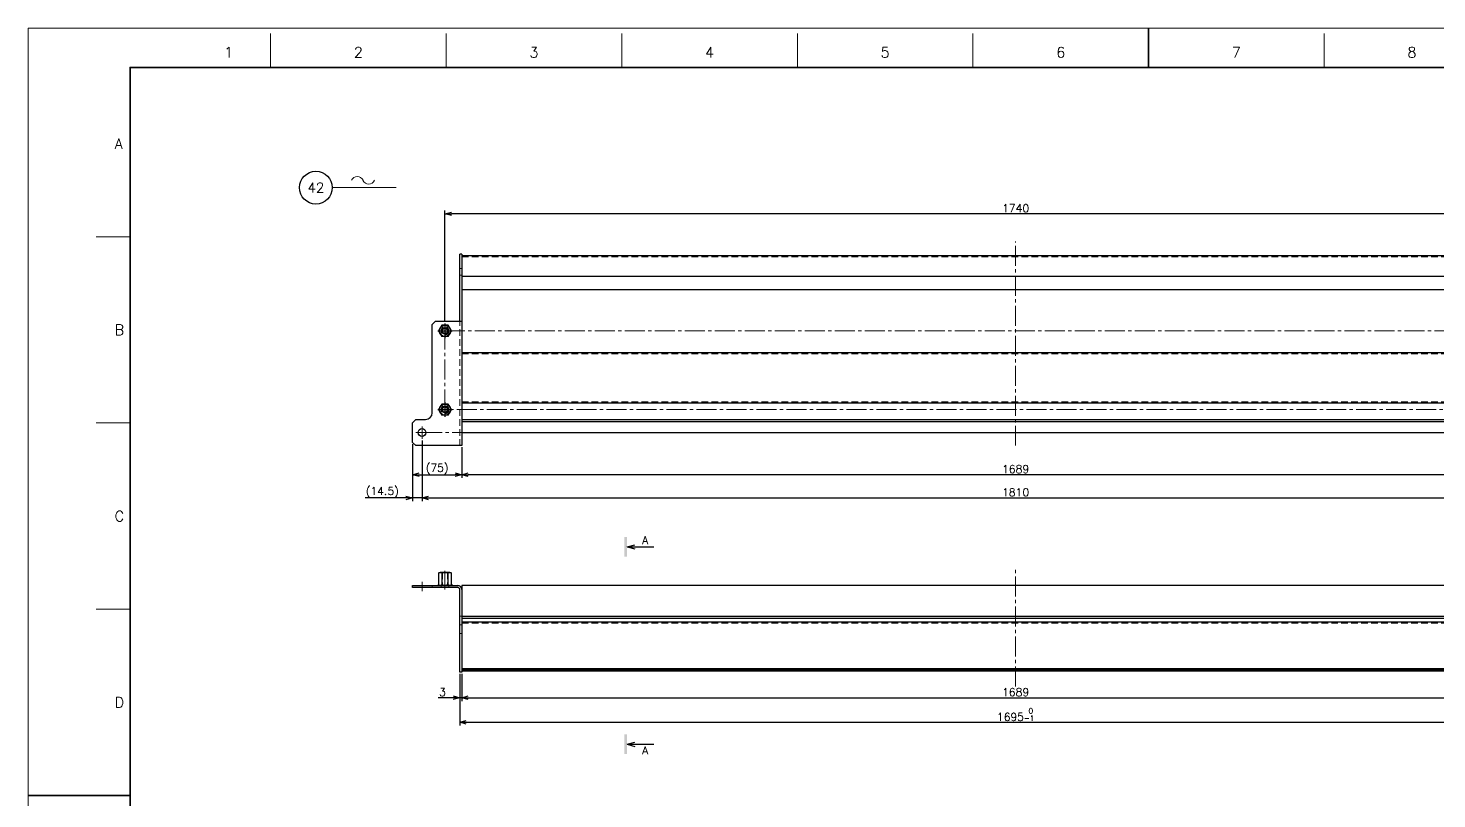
# Model space of a CAD drawing. Header units: millimetres. Extents: x 0 to 3313, y -19 to 2332.
# Drawn here: x 0 to 2148, y 1157 to 2332 of the extents above; entities that cross this region are included whole.
import ezdxf
from ezdxf import colors
from ezdxf.entities.mleader import LeaderData, LeaderLine
from ezdxf.enums import TextEntityAlignment as Align
from ezdxf.math import Vec2, Vec3

# ---------------------------------------------------------------- set-up
doc = ezdxf.new("R2010")
doc.units = ezdxf.units.MM
doc.header["$LTSCALE"] = 1.6
doc.header["$PDMODE"] = 99
doc.header["$PDSIZE"] = 1
doc.linetypes.add('CENTER2', pattern=[28.575, 19.05, -3.175, 3.175, -3.175])
doc.linetypes.add('HIDDEN', pattern=[9.525, 6.35, -3.175])
for name, color, linetype, lineweight in [('04_HIDDEN', 2, 'HIDDEN', 13), ('05_CENTER', 4, 'CENTER2', 13), ('08_DIM', 3, 'Continuous', 13), ('90_FRAME', 5, 'Continuous', 35)]:
    doc.layers.add(name, color=color, linetype=linetype, lineweight=lineweight)
doc.layers.add('10_DRAFT', color=8, linetype='Continuous', lineweight=0, plot=False)
doc.layers.add('91_BLANK', color=5, linetype='Continuous', lineweight=0, plot=False)
doc.styles.add('KSS_TXT', font='txt.shx', dxfattribs={"bigfont": 'extfont2.shx'})
doc.styles.get("Standard").update_dxf_attribs({"font": 'txt.shx', "bigfont": 'extfont2.shx'})
doc.dimstyles.new('KSS_DIM', dxfattribs={"dimscale": 4, "dimtxt": 3, "dimasz": 2.5, "dimexe": 1.25, "dimexo": 0.625, "dimtad": 1, "dimdsep": 46, "dimtxsty": 'KSS_TXT', "dimblk": 'OPEN30', "dimcen": 0, "dimazin": 2, "dimtfac": 0.75, "dimtmove": 0, "dimatfit": 3, "dimldrblk": 'OPEN30', "dimfxl": 1.25, "dimtolj": 1, "dimarcsym": 0})

# ---------------------------------------------------------------- blocks, each defined once
blk = doc.blocks.new('AM_BALLOON1')
at = {"transparency": 16777216}
blk.add_circle((0, 0), 5, dxfattribs=at)
blk.add_attdef('B_NUMBER', text='', height=3, dxfattribs=at).set_placement((0, 0), align=Align.MIDDLE_CENTER)
blk = doc.blocks.new('_OPEN')
at = {"color": 0, "linetype": 'ByBlock'}
for p, q in [((-1, 0.17), (0, 0)), ((0, 0), (-1, -0.17)), ((0, 0), (-1, 0))]:
    blk.add_line(p, q, dxfattribs=at)
blk = doc.blocks.new('p1ba05')
for centre, start, end in [((-2.95, 0.29), 24.2276, 155.5758), ((0, 1.62), 204.2276, 335.5758)]:
    blk.add_arc(centre, 1.62, start, end)
blk = doc.blocks.new('NTFLS-20a_1')
at = {"color": 0}
for p, q in [((-9.8, 1.3), (-9.8, 18.7)), ((-7.4, 20), (7.3, 20)), ((-7.4, 0), (7.3, 0)), ((-4.9, 1.3), (-4.9, 18.7)), ((4.9, 18.7), (4.9, 1.3)), ((9.8, 18.7), (9.8, 1.3))]:
    blk.add_line(p, q, dxfattribs=at)
for centre, radius, start, end in [((-7.4, 17.1), 2.94, 33.626, 146.374), ((-7.4, 2.9), 2.94, 213.626, 326.374), ((0, 10.2), 9.8, 60, 120), ((0, 9.8), 9.8, 240, 300), ((7.3, 17.1), 2.94, 33.626, 146.374), ((7.3, 2.9), 2.94, 213.626, 326.374)]:
    blk.add_arc(centre, radius, start, end, dxfattribs=at)
at = {"layer": '04_HIDDEN', "color": 0}
for p, q in [((-5, 20), (-5, 0)), ((-4, 20), (-4, 0)), ((4, 20), (4, 0)), ((5, 20), (5, 0))]:
    blk.add_line(p, q, dxfattribs=at)
at = {"layer": '10_DRAFT', "linetype": 'CENTER2'}
blk.add_line((0, 20), (0, 0), dxfattribs=at)
blk = doc.blocks.new('NTFLS-20b_1')
at = {"color": 0, "linetype": 'CENTER2'}
for p, q in [((11.1, 0), (-11.1, 0)), ((0, -11.1), (0, 11.1))]:
    blk.add_line(p, q, dxfattribs=at)
at = {"color": 0}
for p, q in [((-4.9, 8.5), (-9.8, 0)), ((-9.8, 0), (-4.9, -8.5)), ((-4.9, 8.5), (4.9, 8.5)), ((9.8, 0), (4.9, 8.5)), ((4.9, -8.5), (9.8, 0)), ((-4.9, -8.5), (4.9, -8.5))]:
    blk.add_line(p, q, dxfattribs=at)
for radius in [8.49, 5, 4]:
    blk.add_circle((0, 0), radius, dxfattribs=at)
blk = doc.blocks.new('_Open30')
at = {"color": 0, "linetype": 'ByBlock', "lineweight": -2}
for p, q in [((-1, 0.27), (0, 0)), ((0, 0), (-1, -0.27)), ((0, 0), (-1, 0))]:
    blk.add_line(p, q, dxfattribs=at)
blk = doc.blocks.new('*D13')
at = {"layer": '08_DIM', "color": 0, "lineweight": -2, "transparency": 16777216}
for p, q in [((635.5, 1883.7), (635.5, 2053.6)), ((2365.5, 2048.6), (645.5, 2048.6)), ((2375.5, 1883.7), (2375.5, 2053.6))]:
    blk.add_line(p, q, dxfattribs=at)
at = {"layer": 'Defpoints', "color": 0, "transparency": 16777216}
for p in [(635.5, 2048.6), (635.5, 1881.2), (2375.5, 1881.2)]:
    blk.add_point(p, dxfattribs=at)
at = {"layer": '08_DIM', "color": 0, "lineweight": -2, "transparency": 16777216, "xscale": 10, "yscale": 10, "zscale": 10, "rotation": 180}
blk.add_blockref('_Open30', (635.5, 2048.6), dxfattribs=at)
at = {"layer": '08_DIM', "color": 0, "lineweight": -2, "transparency": 16777216, "xscale": 10, "yscale": 10, "zscale": 10}
blk.add_blockref('_Open30', (2375.5, 2048.6), dxfattribs=at)
at = {"layer": '08_DIM', "color": 0, "transparency": 16777216, "insert": (1505.5, 2057.1), "char_height": 12, "attachment_point": 5, "style": 'KSS_TXT'}
blk.add_mtext('\\A1;1740', dxfattribs=at)
blk = doc.blocks.new('*D14')
at = {"layer": '08_DIM', "color": 0, "lineweight": -2, "transparency": 16777216}
for p, q in [((600.5, 1703.2), (600.5, 1610.4)), ((2410.5, 1703.2), (2410.5, 1610.4)), ((610.5, 1615.4), (2400.5, 1615.4))]:
    blk.add_line(p, q, dxfattribs=at)
at = {"layer": 'Defpoints', "color": 0, "transparency": 16777216}
for p in [(600.5, 1705.7), (2410.5, 1705.7), (2410.5, 1615.4)]:
    blk.add_point(p, dxfattribs=at)
at = {"layer": '08_DIM', "color": 0, "lineweight": -2, "transparency": 16777216, "xscale": 10, "yscale": 10, "zscale": 10, "rotation": 180}
blk.add_blockref('_Open30', (600.5, 1615.4), dxfattribs=at)
at = {"layer": '08_DIM', "color": 0, "lineweight": -2, "transparency": 16777216, "xscale": 10, "yscale": 10, "zscale": 10}
blk.add_blockref('_Open30', (2410.5, 1615.4), dxfattribs=at)
at = {"layer": '08_DIM', "color": 0, "transparency": 16777216, "insert": (1505.5, 1623.9), "char_height": 12, "attachment_point": 5, "style": 'KSS_TXT'}
blk.add_mtext('\\A1;1810', dxfattribs=at)
blk = doc.blocks.new('*D66')
at = {"layer": '08_DIM', "color": 0, "lineweight": -2, "transparency": 16777216}
for p, q in [((586, 1697.6), (586, 1610.4)), ((600.5, 1703.2), (600.5, 1610.4)), ((576, 1615.4), (513.9, 1615.4)), ((600.5, 1615.4), (586, 1615.4)), ((610.5, 1615.4), (620.5, 1615.4))]:
    blk.add_line(p, q, dxfattribs=at)
at = {"layer": 'Defpoints', "color": 0, "transparency": 16777216}
for p in [(586, 1700.1), (600.5, 1705.7), (586, 1615.4)]:
    blk.add_point(p, dxfattribs=at)
at = {"layer": '08_DIM', "color": 0, "lineweight": -2, "transparency": 16777216, "xscale": 10, "yscale": 10, "zscale": 10}
blk.add_blockref('_Open30', (586, 1615.4), dxfattribs=at)
at = {"layer": '08_DIM', "color": 0, "lineweight": -2, "transparency": 16777216, "xscale": 10, "yscale": 10, "zscale": 10, "rotation": 180}
blk.add_blockref('_Open30', (600.5, 1615.4), dxfattribs=at)
at = {"layer": '08_DIM', "color": 0, "transparency": 16777216, "insert": (539.9, 1623.9), "char_height": 12, "attachment_point": 5, "style": 'KSS_TXT'}
blk.add_mtext('\\A1;(14.5)', dxfattribs=at)
blk = doc.blocks.new('seca02')
for q in [(3.5, 0.8), (3.5, -0.8), (10.64, 0)]:
    blk.add_line((0.5, 0), q)
blk.add_solid([(-0.5, 3.76), (-0.5, -3.76), (0.5, 3.76), (0.5, -3.76)])
blk.add_attdef('A', text='', height=3).set_placement((7.37, 2.5), align=Align.MIDDLE)
blk = doc.blocks.new('*D73')
at = {"layer": '08_DIM', "color": 0, "lineweight": -2, "transparency": 16777216}
for p, q in [((658, 1347.4), (658, 1305.7)), ((661, 1347.4), (661, 1305.7)), ((648, 1310.7), (625, 1310.7)), ((661, 1310.7), (658, 1310.7)), ((671, 1310.7), (681, 1310.7))]:
    blk.add_line(p, q, dxfattribs=at)
at = {"layer": 'Defpoints', "color": 0, "transparency": 16777216}
for p in [(658, 1349.9), (661, 1349.9), (658, 1310.7)]:
    blk.add_point(p, dxfattribs=at)
at = {"layer": '08_DIM', "color": 0, "lineweight": -2, "transparency": 16777216, "xscale": 10, "yscale": 10, "zscale": 10}
blk.add_blockref('_Open30', (658, 1310.7), dxfattribs=at)
at = {"layer": '08_DIM', "color": 0, "lineweight": -2, "transparency": 16777216, "xscale": 10, "yscale": 10, "zscale": 10, "rotation": 180}
blk.add_blockref('_Open30', (661, 1310.7), dxfattribs=at)
at = {"layer": '08_DIM', "color": 0, "transparency": 16777216, "insert": (631.5, 1319.2), "char_height": 12, "attachment_point": 5, "style": 'KSS_TXT'}
blk.add_mtext('\\A1;3', dxfattribs=at)
blk = doc.blocks.new('*D74')
at = {"layer": '08_DIM', "color": 0, "lineweight": -2, "transparency": 16777216}
for p, q in [((661, 1347.4), (661, 1305.7)), ((2350, 1347.4), (2350, 1305.7)), ((671, 1310.7), (2340, 1310.7))]:
    blk.add_line(p, q, dxfattribs=at)
at = {"layer": 'Defpoints', "color": 0, "transparency": 16777216}
for p in [(661, 1349.9), (2350, 1349.9), (2350, 1310.7)]:
    blk.add_point(p, dxfattribs=at)
at = {"layer": '08_DIM', "color": 0, "lineweight": -2, "transparency": 16777216, "xscale": 10, "yscale": 10, "zscale": 10, "rotation": 180}
blk.add_blockref('_Open30', (661, 1310.7), dxfattribs=at)
at = {"layer": '08_DIM', "color": 0, "lineweight": -2, "transparency": 16777216, "xscale": 10, "yscale": 10, "zscale": 10}
blk.add_blockref('_Open30', (2350, 1310.7), dxfattribs=at)
at = {"layer": '08_DIM', "color": 0, "transparency": 16777216, "insert": (1505.5, 1319.2), "char_height": 12, "attachment_point": 5, "style": 'KSS_TXT'}
blk.add_mtext('\\A1;1689', dxfattribs=at)
blk = doc.blocks.new('*D77')
at = {"layer": '08_DIM', "color": 0, "lineweight": -2, "transparency": 16777216}
for p, q in [((661, 1692.6), (661, 1645.8)), ((2350, 1692.6), (2350, 1645.8)), ((2340, 1650.8), (671, 1650.8))]:
    blk.add_line(p, q, dxfattribs=at)
at = {"layer": 'Defpoints', "color": 0, "transparency": 16777216}
for p in [(661, 1695.1), (2350, 1695.1), (661, 1650.8)]:
    blk.add_point(p, dxfattribs=at)
at = {"layer": '08_DIM', "color": 0, "lineweight": -2, "transparency": 16777216, "xscale": 10, "yscale": 10, "zscale": 10, "rotation": 180}
blk.add_blockref('_Open30', (661, 1650.8), dxfattribs=at)
at = {"layer": '08_DIM', "color": 0, "lineweight": -2, "transparency": 16777216, "xscale": 10, "yscale": 10, "zscale": 10}
blk.add_blockref('_Open30', (2350, 1650.8), dxfattribs=at)
at = {"layer": '08_DIM', "color": 0, "transparency": 16777216, "insert": (1505.5, 1659.3), "char_height": 12, "attachment_point": 5, "style": 'KSS_TXT'}
blk.add_mtext('\\A1;1689', dxfattribs=at)
blk = doc.blocks.new('*D78')
at = {"layer": '08_DIM', "color": 0, "lineweight": -2, "transparency": 16777216}
for p, q in [((586, 1697.6), (586, 1645.8)), ((661, 1692.6), (661, 1645.8)), ((596, 1650.8), (651, 1650.8))]:
    blk.add_line(p, q, dxfattribs=at)
at = {"layer": 'Defpoints', "color": 0, "transparency": 16777216}
for p in [(586, 1700.1), (661, 1695.1), (661, 1650.8)]:
    blk.add_point(p, dxfattribs=at)
at = {"layer": '08_DIM', "color": 0, "lineweight": -2, "transparency": 16777216, "xscale": 10, "yscale": 10, "zscale": 10, "rotation": 180}
blk.add_blockref('_Open30', (586, 1650.8), dxfattribs=at)
at = {"layer": '08_DIM', "color": 0, "lineweight": -2, "transparency": 16777216, "xscale": 10, "yscale": 10, "zscale": 10}
blk.add_blockref('_Open30', (661, 1650.8), dxfattribs=at)
at = {"layer": '08_DIM', "color": 0, "transparency": 16777216, "insert": (623.5, 1659.3), "char_height": 12, "attachment_point": 5, "style": 'KSS_TXT'}
blk.add_mtext('\\A1;(75)', dxfattribs=at)
blk = doc.blocks.new('*D79')
at = {"layer": '08_DIM', "color": 0, "lineweight": -2, "transparency": 16777216}
for p, q in [((658, 1347.4), (658, 1268.3)), ((2353, 1347.4), (2353, 1268.3)), ((668, 1273.3), (2343, 1273.3))]:
    blk.add_line(p, q, dxfattribs=at)
at = {"layer": 'Defpoints', "color": 0, "transparency": 16777216}
for p in [(658, 1349.9), (2353, 1349.9), (2353, 1273.3)]:
    blk.add_point(p, dxfattribs=at)
at = {"layer": '08_DIM', "color": 0, "lineweight": -2, "transparency": 16777216, "xscale": 10, "yscale": 10, "zscale": 10, "rotation": 180}
blk.add_blockref('_Open30', (658, 1273.3), dxfattribs=at)
at = {"layer": '08_DIM', "color": 0, "lineweight": -2, "transparency": 16777216, "xscale": 10, "yscale": 10, "zscale": 10}
blk.add_blockref('_Open30', (2353, 1273.3), dxfattribs=at)
at = {"layer": '08_DIM', "color": 0, "transparency": 16777216, "insert": (1505.5, 1285.1), "char_height": 12, "attachment_point": 5, "style": 'KSS_TXT'}
blk.add_mtext('1695{\\H8.000000;\\S 0^ -1;}', dxfattribs=at)

msp = doc.modelspace()

# ---------------------------------------------------------------- hatches: boundary and pattern name
h = msp.add_hatch(color=3)
h.dxf.hatch_style = 1
h.paths.add_polyline_path([(625.678, 1483.217), (624.611, 1481.904), (628.128, 1481.904, -0.25106204)])
h = msp.add_hatch(color=3)
h.dxf.hatch_style = 1
h.paths.add_polyline_path([(645.278, 1483.217), (646.345, 1481.904), (642.828, 1481.904, 0.25106204)])

# ---------------------------------------------------------------- linework, layer by layer
at = {"color": 0}
for p, q in [((657.978, 1885.089), (657.978, 1987.089)), ((660.978, 1987.089), (657.978, 1987.089)), ((660.978, 1987.089), (660.978, 1735.089)), ((660.978, 1985.089), (2349.978, 1985.089)), ((615.978, 1880.089), (620.978, 1885.089)), ((615.978, 1745.089), (615.978, 1880.089)), ((620.978, 1885.089), (660.978, 1885.089)), ((660.978, 1837.089), (2349.978, 1837.089)), ((660.978, 1760.503), (2349.978, 1760.503)), ((585.978, 1730.089), (590.978, 1735.089)), ((585.978, 1700.089), (585.978, 1730.089)), ((590.978, 1735.089), (605.978, 1735.089)), ((660.978, 1735.089), (2349.978, 1735.089)), ((660.978, 1735.089), (660.978, 1695.089)), ((660.978, 1732.089), (2349.978, 1732.089)), ((590.978, 1695.089), (585.978, 1700.089)), ((660.978, 1715.089), (2349.978, 1715.089)), ((660.978, 1695.089), (590.978, 1695.089)), ((585.978, 1478.904), (585.978, 1481.904)), ((585.978, 1481.904), (654.978, 1481.904)), ((654.978, 1478.904), (585.978, 1478.904)), ((657.978, 1349.904), (657.978, 1475.904)), ((660.978, 1475.904), (660.978, 1349.904)), ((660.978, 1349.904), (657.978, 1349.904))]:
    msp.add_line(p, q, dxfattribs=at)
at = {"color": 3}
for p, q in [((660.978, 1953.456), (2349.978, 1953.456)), ((660.978, 1933.456), (2349.978, 1933.456)), ((625.678, 1483.217), (624.611, 1481.904)), ((645.278, 1483.217), (646.345, 1481.904))]:
    msp.add_line(p, q, dxfattribs=at)
for p, q in [((2349.978, 1481.904), (660.978, 1481.904)), ((660.978, 1481.904), (660.978, 1431.904)), ((660.978, 1434.904), (2349.978, 1434.904)), ((660.978, 1431.904), (2349.978, 1431.904)), ((660.978, 1426.238), (2349.978, 1426.238)), ((660.978, 1355.314), (2349.978, 1355.314)), ((660.978, 1353.904), (2349.978, 1353.904)), ((660.978, 1351.904), (2349.978, 1351.904))]:
    msp.add_line(p, q)
at = {"color": 0}
msp.add_circle((600.478, 1715.089), 6, dxfattribs=at)
for centre, radius, start, end in [((605.978, 1745.089), 10, 270, 0), ((654.978, 1475.904), 6, 0, 90), ((654.978, 1475.904), 3, 0, 90)]:
    msp.add_arc(centre, radius, start, end, dxfattribs=at)
at = {"layer": '04_HIDDEN'}
for p, q in [((660.978, 1983.089), (2349.978, 1983.089)), ((660.978, 1955.089), (657.978, 1955.089)), ((657.978, 1695.089), (657.978, 1885.089)), ((660.978, 1835.089), (2349.978, 1835.089)), ((660.978, 1761.917), (2349.978, 1761.917)), ((615.978, 1478.904), (615.978, 1481.904)), ((629.478, 1481.904), (629.478, 1478.904)), ((641.478, 1481.904), (641.478, 1478.904)), ((660.978, 1434.904), (657.978, 1434.904)), ((660.978, 1424.238), (2349.978, 1424.238)), ((660.978, 1408.904), (657.978, 1408.904))]:
    msp.add_line(p, q, dxfattribs=at)
for centre in [(635.478, 1870.089), (635.478, 1750.089)]:
    msp.add_circle(centre, 6, dxfattribs=at)
at = {"layer": '05_CENTER'}
for p, q in [((1505.478, 1695.089), (1505.478, 2006.172)), ((625.428, 1870.089), (645.528, 1870.089)), ((635.478, 1880.139), (635.478, 1860.038)), ((625.428, 1750.089), (645.528, 1750.089)), ((635.478, 1760.139), (635.478, 1740.038)), ((600.478, 1724.43), (600.478, 1705.748)), ((591.137, 1715.089), (609.819, 1715.089)), ((600.478, 1715.089), (2410.478, 1715.089)), ((635.478, 1504.406), (635.478, 1475.946)), ((1505.478, 1327.796), (1505.478, 1508.54)), ((600.478, 1487.395), (600.478, 1473.29))]:
    msp.add_line(p, q, dxfattribs=at)
msp.add_lwpolyline([(2375.478, 1750.089), (635.478, 1750.089), (635.478, 1870.089), (2375.478, 1870.089)], close=True, dxfattribs=at)
at = {"layer": '08_DIM'}
msp.add_line((463.698, 2088.505), (561.304, 2088.505), dxfattribs=at)
at = {"layer": '10_DRAFT'}
for p, q in [((660.978, 1965.089), (657.978, 1965.089)), ((660.978, 1421.904), (657.978, 1421.904))]:
    msp.add_line(p, q, dxfattribs=at)
at = {"layer": '90_FRAME', "color": 4, "lineweight": 13}
for p, q in [((369.502, 2271.831), (369.502, 2323.679)), ((637.235, 2271.831), (637.235, 2323.679)), ((904.969, 2271.831), (904.969, 2323.679)), ((1172.702, 2271.831), (1172.702, 2323.679)), ((1440.436, 2271.831), (1440.436, 2323.679)), ((1975.903, 2271.831), (1975.903, 2323.679)), ((155.384, 2013.69), (103.536, 2013.69)), ((155.384, 1729.701), (103.536, 1729.701)), ((155.384, 1445.713), (103.536, 1445.713))]:
    msp.add_line(p, q, dxfattribs=at)
at = {"layer": '90_FRAME'}
for p, q in [((1708.17, 2331.679), (1708.17, 2271.831)), ((0, 1161.724), (155.384, 1161.724))]:
    msp.add_line(p, q, dxfattribs=at)
msp.add_lwpolyline([(155.384, 51.616), (3260.956, 51.616), (3260.956, 2271.831), (155.384, 2271.831)], close=True, dxfattribs=at)
at = {"layer": '91_BLANK'}
msp.add_lwpolyline([(0, 0), (3312.803, 0), (3312.803, 2331.679), (0, 2331.679)], close=True, dxfattribs=at)

# ---------------------------------------------------------------- block references
at = {"color": 4, "rotation": 180}
for p in [(635.478, 1870.089), (635.478, 1750.089)]:
    msp.add_blockref('NTFLS-20b_1', p, dxfattribs=at)
at = {"xscale": 4, "yscale": 4, "zscale": 4}
msp.add_blockref('seca02', (911.185, 1540.883), dxfattribs=at).add_auto_attribs({'A': 'A'})
at = {"color": 4, "extrusion": (0, 0, -1), "zscale": -1}
msp.add_blockref('NTFLS-20a_1', (-635.478, 1481.904), dxfattribs=at)
ref = msp.add_blockref('seca02', (911.185, 1239.806), dxfattribs=dict(xscale=4, yscale=4, zscale=4))
ref.add_attrib('A', 'A', dxfattribs={"height": 12}).set_placement((940.684, 1230.478), align=Align.MIDDLE)
at = {"layer": '08_DIM', "xscale": 6, "yscale": 6, "zscale": 6}
msp.add_blockref('p1ba05', (519.348, 2093.976), dxfattribs=at)

# ---------------------------------------------------------------- texts
at = {"layer": '90_FRAME', "color": 0, "lineweight": 13, "style": 'KSS_TXT'}
for s, p in [('1', (305.507, 2282.158)), ('2', (503.368, 2282.158)), ('3', (771.102, 2282.158)), ('4', (1038.836, 2282.158)), ('5', (1306.569, 2282.158)), ('6', (1574.303, 2282.158)), ('7', (1842.036, 2282.158)), ('8', (2109.77, 2282.158))]:
    msp.add_text(s, height=16, dxfattribs=at).set_placement(p, align=Align.BOTTOM_CENTER)
for s, p in [('A', (131.829, 2155.685)), ('B', (131.829, 1871.696)), ('C', (131.829, 1587.707)), ('D', (131.829, 1303.718))]:
    msp.add_text(s, height=16, dxfattribs=at).set_placement(p, align=Align.MIDDLE_LEFT)

# ---------------------------------------------------------------- dimensions: what is measured, and where the dimension line sits
at = {"layer": '08_DIM'}
for base, p1, p2, override, picture, middle in [((635.478, 2048.555), (2375.478, 1881.192), (635.478, 1881.192), {"dimarcsym": 1}, '*D13', (1505.478, 2057.055)), ((2410.478, 1615.398), (600.478, 1705.748), (2410.478, 1705.748), {"dimarcsym": 1}, '*D14', (1505.478, 1623.898)), ((660.978, 1650.817), (2349.978, 1695.089), (660.978, 1695.089), {"dimarcsym": 1}, '*D77', (1505.478, 1659.317)), ((657.978, 1310.687), (660.978, 1349.904), (657.978, 1349.904), {"dimarcsym": 1}, '*D73', (631.478, 1319.187)), ((2352.978, 1273.291), (657.978, 1349.904), (2352.978, 1349.904), {"dimpost": '', "dimtol": 1, "dimlim": 0, "dimtp": 0, "dimtm": 1, "dimtfac": 0.666667, "dimtdec": 2, "dimtolj": 0, "dimtzin": 8, "dimarcsym": 1}, '*D79', (1505.478, 1285.124)), ((2349.978, 1310.687), (660.978, 1349.904), (2349.978, 1349.904), {"dimarcsym": 1}, '*D74', (1505.478, 1319.187))]:
    dim = msp.add_linear_dim(base=base, p1=p1, p2=p2, dimstyle='KSS_DIM', override=override, dxfattribs=at)
    dim.commit()
    dim.dimension.update_dxf_attribs({"geometry": picture, "text_midpoint": middle})
for base, p1, p2, picture, middle in [((585.978, 1615.398), (600.478, 1705.748), (585.978, 1700.089), '*D66', (539.937, 1623.906)), ((660.978, 1650.817), (585.978, 1700.089), (660.978, 1695.089), '*D78', (623.478, 1659.326))]:
    dim = msp.add_linear_dim(base=base, p1=p1, p2=p2, text='(<>)', dimstyle='KSS_DIM', override={"dimarcsym": 1}, dxfattribs=at)
    dim.commit()
    dim.dimension.update_dxf_attribs({"geometry": picture, "text_midpoint": middle})

# ---------------------------------------------------------------- leaders
ml = msp.add_multileader_block('Standard', dxfattribs=at)
ml.set_content('AM_BALLOON1', color=256, scale=5)
ml.set_attribute('B_NUMBER', '42', width=0)
ml.set_leader_properties(color=256, linetype='ByLayer', lineweight=-1)
ml.set_arrow_properties(name='OPEN')
ml.build(insert=Vec2(0, 0))
ml.multileader.update_dxf_attribs({"leader_type": 0, "has_dogleg": 0, "text_right_attachment_type": 6, "dogleg_length": 0, "arrow_head_size": 10, "scale": 2.5, "block_connection_type": 1})
ctx = ml.context
ctx.base_point, ctx.scale, ctx.char_height, ctx.arrow_head_size, ctx.landing_gap_size, ctx.plane_origin = Vec3(438.663, 2088.538), 2.5, 20, 10, 10, Vec3(438.663, 2088.538)
ctx.right_attachment, ctx.attachment_type = 6, 1
notes = []
notes.append((ctx, [(0, (0, 0, 0), (0, 0), (1, 0), 1, [])]))
ctx.block.insert = Vec3(438.663, 2088.538)
for ctx, leaders in notes:
    for number, flags, end, landing, length, lines in leaders:
        leader = LeaderData()
        leader.index, (leader.has_last_leader_line, leader.has_dogleg_vector, leader.attachment_direction) = number, flags
        leader.last_leader_point, leader.dogleg_vector, leader.dogleg_length = Vec3(end), Vec3(landing), length
        for number, points, colour, breaks in lines:
            line = LeaderLine()
            line.index, line.vertices, line.color, line.breaks = number, Vec3.list(points), colors.encode_raw_color(colour), breaks
            leader.lines.append(line)
        ctx.leaders.append(leader)

doc.saveas('drawing.dxf')
